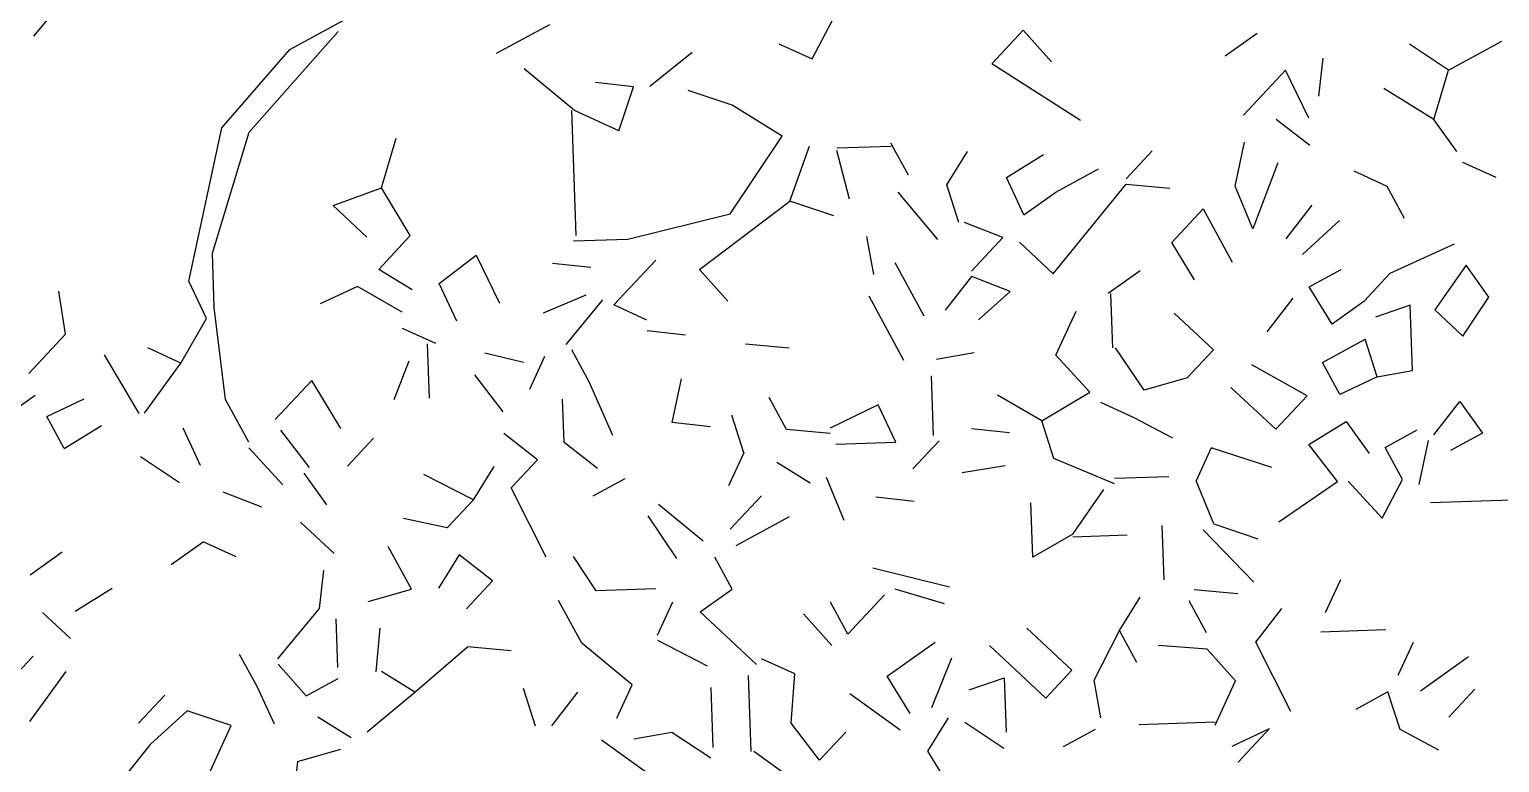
# Model space of a CAD drawing. Header units: metres. Extents: x 10 to 239, y 2 to 253.
# Drawn here: x 16.636 to 18.096, y 183.161 to 183.889 of the extents above; entities that cross this region are included whole.
import ezdxf

# ---------------------------------------------------------------- set-up
doc = ezdxf.new("R2010")
doc.units = ezdxf.units.M
doc.header["$MEASUREMENT"] = 0
doc.layers.add('bloques ARBOLES', color=7, linetype='Continuous', true_color=0xb8d897)

# ---------------------------------------------------------------- blocks, each defined once
blk = doc.blocks.new('arb-alz-77')
at = {"layer": 'bloques ARBOLES', "linetype": 'Continuous'}
for p, q in [((0.4627, 6.9903), (0.5584, 7.1056)), ((1.0492, 6.9602), (1.1715, 7.0266)), ((1.5228, 6.9513), (1.6451, 7.0177)), ((1.5228, 6.9513), (1.6451, 7.0177)), ((2.2456, 6.9383), (2.2924, 7.0272)), ((0.956, 6.7703), (1.1599, 7.0013)), ((0.956, 6.7703), (1.1599, 7.0013)), ((2.1698, 6.9732), (2.2456, 6.9383)), ((2.1698, 6.9732), (2.2456, 6.9383)), ((2.1698, 6.9732), (2.2456, 6.9383)), ((2.1698, 6.9732), (2.2456, 6.9383)), ((2.1698, 6.9732), (2.2456, 6.9383)), ((2.1698, 6.9732), (2.2456, 6.9383)), ((2.6571, 6.9273), (2.7292, 7.0045)), ((2.6571, 6.9273), (2.7292, 7.0045)), ((2.7292, 7.0045), (2.7939, 6.932)), ((2.7292, 7.0045), (2.7939, 6.932)), ((3.1921, 6.9455), (3.2651, 6.9977)), ((3.7039, 6.9129), (3.8261, 6.9793)), ((3.7039, 6.9129), (3.8261, 6.9793)), ((3.7039, 6.9129), (3.8261, 6.9793)), ((3.7039, 6.9129), (3.8261, 6.9793)), ((3.7039, 6.9129), (3.8261, 6.9793)), ((3.7039, 6.9129), (3.8261, 6.9793)), ((0.8933, 6.7805), (1.0492, 6.9602)), ((0.8933, 6.7805), (1.0492, 6.9602)), ((0.8933, 6.7805), (1.0492, 6.9602)), ((0.8933, 6.7805), (1.0492, 6.9602)), ((0.8933, 6.7805), (1.0492, 6.9602)), ((0.8933, 6.7805), (1.0492, 6.9602)), ((1.874, 6.8759), (1.971, 6.9539)), ((1.874, 6.8759), (1.971, 6.9539)), ((1.874, 6.8759), (1.971, 6.9539)), ((3.4068, 6.853), (3.4164, 6.9404)), ((3.4068, 6.853), (3.4164, 6.9404)), ((3.4068, 6.853), (3.4164, 6.9404)), ((3.4068, 6.853), (3.4164, 6.9404)), ((3.4068, 6.853), (3.4164, 6.9404)), ((3.7039, 6.9129), (3.6146, 6.9721)), ((3.7039, 6.9129), (3.6146, 6.9721)), ((1.7015, 6.8203), (1.5862, 6.9161)), ((2.8607, 6.7972), (2.6571, 6.9273)), ((2.8607, 6.7972), (2.6571, 6.9273)), ((2.8607, 6.7972), (2.6571, 6.9273)), ((2.8607, 6.7972), (2.6571, 6.9273)), ((2.8607, 6.7972), (2.6571, 6.9273)), ((2.8607, 6.7972), (2.6571, 6.9273)), ((3.2339, 6.8098), (3.3301, 6.9128)), ((3.2339, 6.8098), (3.3301, 6.9128)), ((3.3837, 6.8024), (3.3301, 6.9128)), ((3.3837, 6.8024), (3.3301, 6.9128)), ((3.3837, 6.8024), (3.3301, 6.9128)), ((3.6702, 6.7997), (3.7039, 6.9129)), ((3.6702, 6.7997), (3.7039, 6.9129)), ((3.6702, 6.7997), (3.7039, 6.9129)), ((1.8368, 6.8747), (1.7492, 6.8841)), ((1.8028, 6.7738), (1.8368, 6.8747)), ((1.8028, 6.7738), (1.8368, 6.8747)), ((1.8028, 6.7738), (1.8368, 6.8747)), ((1.8028, 6.7738), (1.8368, 6.8747)), ((2.0624, 6.8325), (1.9616, 6.8665)), ((2.0624, 6.8325), (1.9616, 6.8665)), ((2.0624, 6.8325), (1.9616, 6.8665)), ((2.0624, 6.8325), (1.9616, 6.8665)), ((2.0624, 6.8325), (1.9616, 6.8665)), ((3.6702, 6.7997), (3.5558, 6.8705)), ((3.6702, 6.7997), (3.5558, 6.8705)), ((3.6702, 6.7997), (3.5558, 6.8705)), ((3.6702, 6.7997), (3.5558, 6.8705)), ((3.6702, 6.7997), (3.5558, 6.8705)), ((3.6702, 6.7997), (3.5558, 6.8705)), ((3.6702, 6.7997), (3.5558, 6.8705)), ((1.705, 6.5339), (1.6953, 6.8201)), ((1.705, 6.5339), (1.6953, 6.8201)), ((1.705, 6.5339), (1.6953, 6.8201)), ((1.705, 6.5339), (1.6953, 6.8201)), ((1.8028, 6.7738), (1.7015, 6.8203)), ((1.8028, 6.7738), (1.7015, 6.8203)), ((1.8028, 6.7738), (1.7015, 6.8203)), ((1.8028, 6.7738), (1.7015, 6.8203)), ((2.1768, 6.7616), (2.0624, 6.8325)), ((2.1768, 6.7616), (2.0624, 6.8325)), ((2.1768, 6.7616), (2.0624, 6.8325)), ((2.1768, 6.7616), (2.0624, 6.8325)), ((2.1768, 6.7616), (2.0624, 6.8325)), ((2.1768, 6.7616), (2.0624, 6.8325)), ((0.818, 6.4293), (0.8933, 6.7805)), ((3.3859, 6.7402), (3.3092, 6.7999)), ((3.3859, 6.7402), (3.3092, 6.7999)), ((3.7225, 6.7266), (3.6702, 6.7997)), ((3.7225, 6.7266), (3.6702, 6.7997)), ((0.8719, 6.4933), (0.956, 6.7703)), ((0.8719, 6.4933), (0.956, 6.7703)), ((0.8719, 6.4933), (0.956, 6.7703)), ((0.8719, 6.4933), (0.956, 6.7703)), ((1.2591, 6.6434), (1.2926, 6.7566)), ((2.0583, 6.5833), (2.1768, 6.7616)), ((2.1943, 6.6128), (2.2399, 6.7388)), ((2.1943, 6.6128), (2.2399, 6.7388)), ((2.1943, 6.6128), (2.2399, 6.7388)), ((2.1943, 6.6128), (2.2399, 6.7388)), ((2.1943, 6.6128), (2.2399, 6.7388)), ((2.3023, 6.7347), (2.4267, 6.7389)), ((2.3023, 6.7347), (2.4267, 6.7389)), ((2.3023, 6.7347), (2.4267, 6.7389)), ((2.4663, 6.6718), (2.4264, 6.7451)), ((2.4663, 6.6718), (2.4264, 6.7451)), ((2.4663, 6.6718), (2.4264, 6.7451)), ((3.2146, 6.6472), (3.2361, 6.7476)), ((2.3313, 6.6173), (2.3026, 6.7285)), ((2.5543, 6.6498), (2.6016, 6.7262)), ((2.5543, 6.6498), (2.6016, 6.7262)), ((2.5543, 6.6498), (2.6016, 6.7262)), ((2.6907, 6.6669), (2.7762, 6.7197)), ((2.9649, 6.6637), (3.0249, 6.728)), ((2.8039, 6.6333), (2.9018, 6.6865)), ((2.8039, 6.6333), (2.9018, 6.6865)), ((2.8039, 6.6333), (2.9018, 6.6865)), ((3.3125, 6.7003), (3.2553, 6.549)), ((3.5633, 6.6465), (3.4875, 6.6814)), ((3.7359, 6.7022), (3.8118, 6.6674)), ((1.1484, 6.6024), (1.2591, 6.6434)), ((1.1484, 6.6024), (1.2591, 6.6434)), ((1.1484, 6.6024), (1.2591, 6.6434)), ((1.1484, 6.6024), (1.2591, 6.6434)), ((1.325, 6.5336), (1.2591, 6.6434)), ((2.5821, 6.5635), (2.5543, 6.6498)), ((2.5821, 6.5635), (2.5543, 6.6498)), ((2.731, 6.581), (2.6907, 6.6669)), ((2.731, 6.581), (2.6907, 6.6669)), ((2.731, 6.581), (2.6907, 6.6669)), ((2.731, 6.581), (2.6907, 6.6669)), ((2.7979, 6.4464), (2.9653, 6.6512)), ((2.7979, 6.4464), (2.9653, 6.6512)), ((2.7979, 6.4464), (2.9653, 6.6512)), ((2.7979, 6.4464), (2.9653, 6.6512)), ((2.9653, 6.6512), (3.0653, 6.6422)), ((3.2553, 6.549), (3.2146, 6.6472)), ((3.2553, 6.549), (3.2146, 6.6472)), ((3.6032, 6.5732), (3.5633, 6.6465)), ((3.6032, 6.5732), (3.5633, 6.6465)), ((3.6032, 6.5732), (3.5633, 6.6465)), ((3.6032, 6.5732), (3.5633, 6.6465)), ((3.6032, 6.5732), (3.5633, 6.6465)), ((3.6032, 6.5732), (3.5633, 6.6465)), ((3.6032, 6.5732), (3.5633, 6.6465)), ((3.6032, 6.5732), (3.5633, 6.6465)), ((3.6032, 6.5732), (3.5633, 6.6465)), ((1.2255, 6.5301), (1.1484, 6.6024)), ((1.2255, 6.5301), (1.1484, 6.6024)), ((1.9879, 6.4563), (2.1943, 6.6128)), ((1.9879, 6.4563), (2.1943, 6.6128)), ((1.9879, 6.4563), (2.1943, 6.6128)), ((1.9879, 6.4563), (2.1943, 6.6128)), ((2.2952, 6.5787), (2.1943, 6.6128)), ((2.2952, 6.5787), (2.1943, 6.6128)), ((2.2952, 6.5787), (2.1943, 6.6128)), ((2.2952, 6.5787), (2.1943, 6.6128)), ((2.5336, 6.5246), (2.4427, 6.6335)), ((2.5336, 6.5246), (2.4427, 6.6335)), ((2.5336, 6.5246), (2.4427, 6.6335)), ((2.731, 6.581), (2.8039, 6.6333)), ((2.731, 6.581), (2.8039, 6.6333)), ((2.731, 6.581), (2.8039, 6.6333)), ((3.3904, 6.6033), (3.3308, 6.5266)), ((3.3904, 6.6033), (3.3308, 6.5266)), ((3.3904, 6.6033), (3.3308, 6.5266)), ((3.3904, 6.6033), (3.3308, 6.5266)), ((1.8235, 6.5255), (2.0583, 6.5833)), ((3.0695, 6.5177), (3.1415, 6.5949)), ((3.1415, 6.5949), (3.2081, 6.4726)), ((3.1415, 6.5949), (3.2081, 6.4726)), ((3.1415, 6.5949), (3.2081, 6.4726)), ((2.6829, 6.5296), (2.5946, 6.564)), ((2.6829, 6.5296), (2.5946, 6.564)), ((2.6829, 6.5296), (2.5946, 6.564)), ((3.3692, 6.4905), (3.4539, 6.5681)), ((1.253, 6.4564), (1.325, 6.5336)), ((1.253, 6.4564), (1.325, 6.5336)), ((1.6992, 6.5214), (1.8235, 6.5255)), ((1.6992, 6.5214), (1.8235, 6.5255)), ((2.3869, 6.4449), (2.3714, 6.5316)), ((2.3869, 6.4449), (2.3714, 6.5316)), ((2.3869, 6.4449), (2.3714, 6.5316)), ((2.6109, 6.4524), (2.6829, 6.5296)), ((2.7207, 6.5184), (2.7979, 6.4464)), ((2.7207, 6.5184), (2.7979, 6.4464)), ((3.1221, 6.4324), (3.0695, 6.5177)), ((3.1221, 6.4324), (3.0695, 6.5177)), ((3.1221, 6.4324), (3.0695, 6.5177)), ((3.57, 6.4474), (3.7173, 6.5146)), ((3.57, 6.4474), (3.7173, 6.5146)), ((0.8761, 6.369), (0.8719, 6.4933)), ((0.8761, 6.369), (0.8719, 6.4933)), ((0.8761, 6.369), (0.8719, 6.4933)), ((1.391, 6.4237), (1.4761, 6.4888)), ((1.391, 6.4237), (1.4761, 6.4888)), ((1.4761, 6.4888), (1.5296, 6.3786)), ((1.7386, 6.4604), (1.6511, 6.4699)), ((1.7914, 6.3749), (1.8875, 6.4778)), ((1.7914, 6.3749), (1.8875, 6.4778)), ((1.7914, 6.3749), (1.8875, 6.4778)), ((1.7914, 6.3749), (1.8875, 6.4778)), ((2.5022, 6.3492), (2.4357, 6.4713)), ((2.5022, 6.3492), (2.4357, 6.4713)), ((2.5022, 6.3492), (2.4357, 6.4713)), ((2.5022, 6.3492), (2.4357, 6.4713)), ((1.3292, 6.4091), (1.253, 6.4564)), ((2.0525, 6.3838), (1.9879, 6.4563)), ((2.0525, 6.3838), (1.9879, 6.4563)), ((2.0525, 6.3838), (1.9879, 6.4563)), ((2.0525, 6.3838), (1.9879, 6.4563)), ((2.5515, 6.3632), (2.6113, 6.44)), ((2.5515, 6.3632), (2.6113, 6.44)), ((2.6995, 6.4056), (2.6113, 6.44)), ((2.6995, 6.4056), (2.6113, 6.44)), ((2.6995, 6.4056), (2.6113, 6.44)), ((2.6995, 6.4056), (2.6113, 6.44)), ((2.997, 6.4531), (2.9239, 6.4008)), ((2.997, 6.4531), (2.9239, 6.4008)), ((2.997, 6.4531), (2.9239, 6.4008)), ((2.997, 6.4531), (2.9239, 6.4008)), ((3.3844, 6.4163), (3.4577, 6.4562)), ((3.3844, 6.4163), (3.4577, 6.4562)), ((3.51, 6.3831), (3.57, 6.4474)), ((3.7439, 6.4659), (3.6726, 6.3637)), ((3.7439, 6.4659), (3.6726, 6.3637)), ((3.7962, 6.3928), (3.7439, 6.4659)), ((0.5355, 6.3077), (0.5198, 6.4067)), ((0.5355, 6.3077), (0.5198, 6.4067)), ((0.5355, 6.3077), (0.5198, 6.4067)), ((0.5355, 6.3077), (0.5198, 6.4067)), ((0.8582, 6.3435), (0.818, 6.4293)), ((0.8582, 6.3435), (0.818, 6.4293)), ((0.8582, 6.3435), (0.818, 6.4293)), ((1.2044, 6.4174), (1.1186, 6.3772)), ((1.2044, 6.4174), (1.1186, 6.3772)), ((1.2044, 6.4174), (1.1186, 6.3772)), ((1.2044, 6.4174), (1.1186, 6.3772)), ((1.2044, 6.4174), (1.1186, 6.3772)), ((1.2044, 6.4174), (1.1186, 6.3772)), ((1.2044, 6.4174), (1.1186, 6.3772)), ((1.3061, 6.3585), (1.2044, 6.4174)), ((1.3061, 6.3585), (1.2044, 6.4174)), ((1.3061, 6.3585), (1.2044, 6.4174)), ((1.3061, 6.3585), (1.2044, 6.4174)), ((1.3061, 6.3585), (1.2044, 6.4174)), ((1.3061, 6.3585), (1.2044, 6.4174)), ((1.3061, 6.3585), (1.2044, 6.4174)), ((1.3061, 6.3585), (1.2044, 6.4174)), ((1.3061, 6.3585), (1.2044, 6.4174)), ((1.3061, 6.3585), (1.2044, 6.4174)), ((1.4314, 6.3379), (1.391, 6.4237)), ((1.4314, 6.3379), (1.391, 6.4237)), ((2.627, 6.3408), (2.6995, 6.4056)), ((2.627, 6.3408), (2.6995, 6.4056)), ((2.9344, 6.2766), (2.9302, 6.401)), ((2.9344, 6.2766), (2.9302, 6.401)), ((3.437, 6.3308), (3.3844, 6.4163)), ((0.9018, 6.1581), (0.8761, 6.369)), ((1.63, 6.357), (1.7284, 6.3978)), ((1.6823, 6.2841), (1.766, 6.3865)), ((1.6823, 6.2841), (1.766, 6.3865)), ((1.8673, 6.34), (1.7914, 6.3749)), ((1.8673, 6.34), (1.7914, 6.3749)), ((1.8673, 6.34), (1.7914, 6.3749)), ((2.4559, 6.2478), (2.3761, 6.3946)), ((2.4559, 6.2478), (2.3761, 6.3946)), ((3.2882, 6.3134), (3.3478, 6.3901)), ((3.2882, 6.3134), (3.3478, 6.3901)), ((3.51, 6.3831), (3.437, 6.3308)), ((3.51, 6.3831), (3.437, 6.3308)), ((3.51, 6.3831), (3.437, 6.3308)), ((3.6161, 6.3743), (3.5361, 6.3468)), ((3.6161, 6.3743), (3.5361, 6.3468)), ((3.6211, 6.2249), (3.6161, 6.3743)), ((3.6211, 6.2249), (3.6161, 6.3743)), ((3.6211, 6.2249), (3.6161, 6.3743)), ((3.6211, 6.2249), (3.6161, 6.3743)), ((3.6211, 6.2249), (3.6161, 6.3743)), ((3.7369, 6.3037), (3.7962, 6.3928)), ((0.7994, 6.2418), (0.8582, 6.3435)), ((0.7994, 6.2418), (0.8582, 6.3435)), ((0.7994, 6.2418), (0.8582, 6.3435)), ((2.8042, 6.2596), (2.8505, 6.3609)), ((3.165, 6.2718), (3.075, 6.356)), ((3.165, 6.2718), (3.075, 6.356)), ((3.165, 6.2718), (3.075, 6.356)), ((3.6726, 6.3637), (3.7369, 6.3037)), ((3.6726, 6.3637), (3.7369, 6.3037)), ((3.6726, 6.3637), (3.7369, 6.3037)), ((0.4514, 6.2176), (0.5355, 6.3077)), ((1.3833, 6.2865), (1.3074, 6.3212)), ((1.3833, 6.2865), (1.3074, 6.3212)), ((1.9556, 6.3057), (1.8681, 6.3153)), ((1.9556, 6.3057), (1.8681, 6.3153)), ((1.9556, 6.3057), (1.8681, 6.3153)), ((1.9556, 6.3057), (1.8681, 6.3153)), ((1.9556, 6.3057), (1.8681, 6.3153)), ((1.9556, 6.3057), (1.8681, 6.3153)), ((0.7994, 6.2418), (0.7235, 6.2766)), ((0.7994, 6.2418), (0.7235, 6.2766)), ((0.7994, 6.2418), (0.7235, 6.2766)), ((0.7994, 6.2418), (0.7235, 6.2766)), ((0.7994, 6.2418), (0.7235, 6.2766)), ((0.7994, 6.2418), (0.7235, 6.2766)), ((0.7994, 6.2418), (0.7235, 6.2766)), ((0.7994, 6.2418), (0.7235, 6.2766)), ((1.3688, 6.1613), (1.3646, 6.2858)), ((1.3688, 6.1613), (1.3646, 6.2858)), ((1.4961, 6.2653), (1.5841, 6.2434)), ((1.7351, 6.1987), (1.6952, 6.272)), ((1.7351, 6.1987), (1.6952, 6.272)), ((1.7351, 6.1987), (1.6952, 6.272)), ((1.7351, 6.1987), (1.6952, 6.272)), ((2.0933, 6.2854), (2.1933, 6.2764)), ((2.5304, 6.2503), (2.6171, 6.2658)), ((2.5304, 6.2503), (2.6171, 6.2658)), ((3.0062, 6.1793), (2.9407, 6.2768)), ((3.1048, 6.2075), (3.165, 6.2718)), ((3.1048, 6.2075), (3.165, 6.2718)), ((3.1048, 6.2075), (3.165, 6.2718)), ((3.1048, 6.2075), (3.165, 6.2718)), ((3.415, 6.2429), (3.5129, 6.2962)), ((3.5406, 6.2098), (3.5129, 6.2962)), ((0.7036, 6.1265), (0.6243, 6.2608)), ((0.7036, 6.1265), (0.6243, 6.2608)), ((0.7036, 6.1265), (0.6243, 6.2608)), ((0.7161, 6.1268), (0.7994, 6.2418)), ((0.7161, 6.1268), (0.7994, 6.2418)), ((0.7161, 6.1268), (0.7994, 6.2418)), ((1.2879, 6.1586), (1.3223, 6.247)), ((1.2879, 6.1586), (1.3223, 6.247)), ((1.2879, 6.1586), (1.3223, 6.247)), ((1.2879, 6.1586), (1.3223, 6.247)), ((1.2879, 6.1586), (1.3223, 6.247)), ((1.5986, 6.1816), (1.6334, 6.2575)), ((2.8817, 6.1751), (2.8042, 6.2596)), ((2.8817, 6.1751), (2.8042, 6.2596)), ((3.3802, 6.167), (3.2533, 6.2375)), ((3.3802, 6.167), (3.2533, 6.2375)), ((3.4549, 6.1695), (3.415, 6.2429)), ((3.4549, 6.1695), (3.415, 6.2429)), ((3.4549, 6.1695), (3.415, 6.2429)), ((3.4549, 6.1695), (3.415, 6.2429)), ((1.0155, 6.1121), (1.0997, 6.202)), ((1.0155, 6.1121), (1.0997, 6.202)), ((1.1656, 6.0921), (1.0997, 6.202)), ((1.1656, 6.0921), (1.0997, 6.202)), ((1.1656, 6.0921), (1.0997, 6.202)), ((1.1656, 6.0921), (1.0997, 6.202)), ((1.538, 6.1298), (1.473, 6.2147)), ((1.538, 6.1298), (1.473, 6.2147)), ((1.7889, 6.076), (1.7351, 6.1987)), ((1.7889, 6.076), (1.7351, 6.1987)), ((1.7889, 6.076), (1.7351, 6.1987)), ((1.7889, 6.076), (1.7351, 6.1987)), ((1.7889, 6.076), (1.7351, 6.1987)), ((1.7889, 6.076), (1.7351, 6.1987)), ((1.7889, 6.076), (1.7351, 6.1987)), ((1.925, 6.1054), (1.9465, 6.2058)), ((1.925, 6.1054), (1.9465, 6.2058)), ((1.925, 6.1054), (1.9465, 6.2058)), ((1.925, 6.1054), (1.9465, 6.2058)), ((2.5239, 6.0759), (2.5192, 6.2127)), ((3.1048, 6.2075), (3.0062, 6.1793)), ((3.1048, 6.2075), (3.0062, 6.1793)), ((3.1048, 6.2075), (3.0062, 6.1793)), ((3.5406, 6.2098), (3.4549, 6.1695)), ((3.5406, 6.2098), (3.4549, 6.1695)), ((3.5406, 6.2098), (3.6211, 6.2249)), ((0.3926, 6.116), (0.4654, 6.1682)), ((2.7718, 6.1091), (2.6702, 6.1679)), ((2.7718, 6.1091), (2.8817, 6.1751)), ((2.7718, 6.1091), (2.8817, 6.1751)), ((3.2052, 6.1861), (3.3081, 6.0899)), ((3.3081, 6.0899), (3.3802, 6.167)), ((0.4921, 6.1193), (0.5779, 6.1596)), ((0.9549, 6.0602), (0.9018, 6.1581)), ((1.6774, 6.0597), (1.674, 6.1592)), ((1.6774, 6.0597), (1.674, 6.1592)), ((2.1871, 6.0894), (2.1472, 6.1627)), ((2.1871, 6.0894), (2.1472, 6.1627)), ((2.397, 6.1463), (2.2867, 6.0927)), ((2.397, 6.1463), (2.2867, 6.0927)), ((2.397, 6.1463), (2.2867, 6.0927)), ((2.397, 6.1463), (2.2867, 6.0927)), ((2.397, 6.1463), (2.2867, 6.0927)), ((2.4372, 6.0605), (2.397, 6.1463)), ((2.4372, 6.0605), (2.397, 6.1463)), ((2.4372, 6.0605), (2.397, 6.1463)), ((2.9833, 6.1163), (2.9075, 6.1511)), ((3.6698, 6.0772), (3.7295, 6.1539)), ((3.6698, 6.0772), (3.7295, 6.1539)), ((3.6698, 6.0772), (3.7295, 6.1539)), ((3.7295, 6.1539), (3.7818, 6.081)), ((3.7295, 6.1539), (3.7818, 6.081)), ((3.7295, 6.1539), (3.7818, 6.081)), ((0.532, 6.046), (0.4921, 6.1193)), ((0.532, 6.046), (0.4921, 6.1193)), ((0.532, 6.046), (0.6174, 6.0986)), ((2.0126, 6.0959), (1.925, 6.1054)), ((2.0893, 6.0363), (2.0614, 6.1225)), ((2.0893, 6.0363), (2.0614, 6.1225)), ((2.0893, 6.0363), (2.0614, 6.1225)), ((2.7997, 6.0229), (2.7718, 6.1091)), ((2.7997, 6.0229), (2.7718, 6.1091)), ((2.7997, 6.0229), (2.7718, 6.1091)), ((2.7997, 6.0229), (2.7718, 6.1091)), ((2.7997, 6.0229), (2.7718, 6.1091)), ((2.7997, 6.0229), (2.7718, 6.1091)), ((3.0722, 6.0695), (2.9833, 6.1163)), ((3.0722, 6.0695), (2.9833, 6.1163)), ((3.0722, 6.0695), (2.9833, 6.1163)), ((3.0722, 6.0695), (2.9833, 6.1163)), ((3.0722, 6.0695), (2.9833, 6.1163)), ((3.0722, 6.0695), (2.9833, 6.1163)), ((3.0722, 6.0695), (2.9833, 6.1163)), ((3.0722, 6.0695), (2.9833, 6.1163)), ((3.0722, 6.0695), (2.9833, 6.1163)), ((3.384, 6.055), (3.4694, 6.1078)), ((3.384, 6.055), (3.4694, 6.1078)), ((3.4694, 6.1078), (3.5217, 6.0348)), ((3.4694, 6.1078), (3.5217, 6.0348)), ((3.4694, 6.1078), (3.5217, 6.0348)), ((3.4694, 6.1078), (3.5217, 6.0348)), ((3.4694, 6.1078), (3.5217, 6.0348)), ((3.4694, 6.1078), (3.5217, 6.0348)), ((0.8446, 6.0067), (0.8045, 6.0925)), ((0.8446, 6.0067), (0.8045, 6.0925)), ((0.8446, 6.0067), (0.8045, 6.0925)), ((1.094, 6.0027), (1.0288, 6.0876)), ((1.181, 6.0056), (1.241, 6.0699)), ((1.181, 6.0056), (1.241, 6.0699)), ((1.181, 6.0056), (1.241, 6.0699)), ((1.6164, 6.0203), (1.5397, 6.08)), ((1.6164, 6.0203), (1.5397, 6.08)), ((1.6164, 6.0203), (1.5397, 6.08)), ((1.6164, 6.0203), (1.5397, 6.08)), ((2.2872, 6.0802), (2.1871, 6.0894)), ((2.4766, 5.9995), (2.5368, 6.0638)), ((2.698, 6.0817), (2.6105, 6.0911)), ((2.698, 6.0817), (2.6105, 6.0911)), ((3.5587, 6.0485), (3.632, 6.0884)), ((3.5587, 6.0485), (3.632, 6.0884)), ((3.5587, 6.0485), (3.632, 6.0884)), ((3.5587, 6.0485), (3.632, 6.0884)), ((3.5587, 6.0485), (3.632, 6.0884)), ((3.5587, 6.0485), (3.632, 6.0884)), ((3.6363, 5.9638), (3.6577, 6.0642)), ((3.6363, 5.9638), (3.6577, 6.0642)), ((3.7818, 6.081), (3.7083, 6.0411)), ((3.7818, 6.081), (3.7083, 6.0411)), ((3.7818, 6.081), (3.7083, 6.0411)), ((1.033, 5.9631), (0.9554, 6.0478)), ((1.7542, 5.9999), (1.6774, 6.0597)), ((1.7542, 5.9999), (1.6774, 6.0597)), ((2.0893, 6.0363), (2.0544, 5.9603)), ((2.0893, 6.0363), (2.0544, 5.9603)), ((2.3004, 6.0558), (2.4372, 6.0605)), ((2.3004, 6.0558), (2.4372, 6.0605)), ((2.3004, 6.0558), (2.4372, 6.0605)), ((3.1601, 6.0475), (3.1253, 5.9716)), ((3.1601, 6.0475), (3.1253, 5.9716)), ((3.1601, 6.0475), (3.1253, 5.9716)), ((3.2987, 6.0023), (3.1601, 6.0475)), ((3.4492, 5.9701), (3.384, 6.055)), ((3.5984, 5.9751), (3.5587, 6.0485)), ((0.7961, 5.9676), (0.7069, 6.0268)), ((0.7961, 5.9676), (0.7069, 6.0268)), ((0.7961, 5.9676), (0.7069, 6.0268)), ((0.7961, 5.9676), (0.7069, 6.0268)), ((1.4702, 5.9281), (1.5173, 6.0044)), ((1.5564, 5.956), (1.6164, 6.0203)), ((1.5564, 5.956), (1.6164, 6.0203)), ((2.2411, 5.9666), (2.1648, 6.0139)), ((2.2411, 5.9666), (2.1648, 6.0139)), ((2.5891, 5.9908), (2.6881, 6.0067)), ((2.5891, 5.9908), (2.6881, 6.0067)), ((2.5891, 5.9908), (2.6881, 6.0067)), ((2.5891, 5.9908), (2.6881, 6.0067)), ((2.5891, 5.9908), (2.6881, 6.0067)), ((2.5891, 5.9908), (2.6881, 6.0067)), ((2.9386, 5.9653), (2.7997, 6.0229)), ((2.9386, 5.9653), (2.7997, 6.0229)), ((2.9386, 5.9653), (2.7997, 6.0229)), ((1.1341, 5.9167), (1.0819, 5.9897)), ((1.1341, 5.9167), (1.0819, 5.9897)), ((1.1341, 5.9167), (1.0819, 5.9897)), ((1.1341, 5.9167), (1.0819, 5.9897)), ((1.1341, 5.9167), (1.0819, 5.9897)), ((1.4702, 5.9281), (1.3561, 5.9865)), ((1.4702, 5.9281), (1.3561, 5.9865)), ((1.7439, 5.9374), (1.8173, 5.9773)), ((1.7439, 5.9374), (1.8173, 5.9773)), ((2.2779, 5.9803), (2.3186, 5.8821)), ((2.2779, 5.9803), (2.3186, 5.8821)), ((2.2779, 5.9803), (2.3186, 5.8821)), ((2.2779, 5.9803), (2.3186, 5.8821)), ((2.9382, 5.9777), (3.0628, 5.9819)), ((2.9382, 5.9777), (3.0628, 5.9819)), ((2.9382, 5.9777), (3.0628, 5.9819)), ((3.1659, 5.8733), (3.1253, 5.9716)), ((3.1659, 5.8733), (3.1253, 5.9716)), ((3.3152, 5.8783), (3.4492, 5.9701)), ((3.3152, 5.8783), (3.4492, 5.9701)), ((3.3152, 5.8783), (3.4492, 5.9701)), ((3.3152, 5.8783), (3.4492, 5.9701)), ((3.4741, 5.9709), (3.5516, 5.8863)), ((3.5516, 5.8863), (3.5984, 5.9751)), ((3.5516, 5.8863), (3.5984, 5.9751)), ((3.5516, 5.8863), (3.5984, 5.9751)), ((0.9849, 5.9117), (0.8965, 5.9462)), ((1.6364, 5.7967), (1.5564, 5.956)), ((1.6364, 5.7967), (1.5564, 5.956)), ((2.0577, 5.8608), (2.13, 5.9379)), ((2.4792, 5.9248), (2.3916, 5.9344)), ((2.4792, 5.9248), (2.3916, 5.9344)), ((2.8429, 5.85), (2.9142, 5.9521)), ((2.8429, 5.85), (2.9142, 5.9521)), ((2.8429, 5.85), (2.9142, 5.9521)), ((2.8429, 5.85), (2.9142, 5.9521)), ((2.8429, 5.85), (2.9142, 5.9521)), ((3.899, 5.9292), (3.6626, 5.9212)), ((3.899, 5.9292), (3.6626, 5.9212)), ((1.4702, 5.9281), (1.4099, 5.8639)), ((1.4702, 5.9281), (1.4099, 5.8639)), ((1.4702, 5.9281), (1.4099, 5.8639)), ((1.9964, 5.8338), (1.894, 5.9175)), ((2.7513, 5.7971), (2.7471, 5.9214)), ((2.7513, 5.7971), (2.7471, 5.9214)), ((2.7513, 5.7971), (2.7471, 5.9214)), ((2.7513, 5.7971), (2.7471, 5.9214)), ((1.1504, 5.8052), (1.0733, 5.8773)), ((1.1504, 5.8052), (1.0733, 5.8773)), ((1.4099, 5.8639), (1.3096, 5.8853)), ((1.4099, 5.8639), (1.3096, 5.8853)), ((1.4099, 5.8639), (1.3096, 5.8853)), ((1.4099, 5.8639), (1.3096, 5.8853)), ((1.4099, 5.8639), (1.3096, 5.8853)), ((1.9355, 5.7943), (1.8699, 5.8918)), ((1.9355, 5.7943), (1.8699, 5.8918)), ((1.9355, 5.7943), (1.8699, 5.8918)), ((1.9355, 5.7943), (1.8699, 5.8918)), ((2.0714, 5.8239), (2.1938, 5.8903)), ((3.052, 5.7449), (3.0478, 5.8693)), ((3.052, 5.7449), (3.0478, 5.8693)), ((3.052, 5.7449), (3.0478, 5.8693)), ((3.052, 5.7449), (3.0478, 5.8693)), ((3.052, 5.7449), (3.0478, 5.8693)), ((3.052, 5.7449), (3.0478, 5.8693)), ((3.052, 5.7449), (3.0478, 5.8693)), ((3.052, 5.7449), (3.0478, 5.8693)), ((3.052, 5.7449), (3.0478, 5.8693)), ((3.052, 5.7449), (3.0478, 5.8693)), ((3.1659, 5.8733), (3.2668, 5.8392)), ((3.1659, 5.8733), (3.2668, 5.8392)), ((3.1659, 5.8733), (3.2668, 5.8392)), ((3.1659, 5.8733), (3.2668, 5.8392)), ((3.1659, 5.8733), (3.2668, 5.8392)), ((0.7776, 5.7802), (0.8505, 5.8325)), ((0.7776, 5.7802), (0.8505, 5.8325)), ((0.9265, 5.7976), (0.8505, 5.8325)), ((0.9265, 5.7976), (0.8505, 5.8325)), ((2.8429, 5.85), (2.7513, 5.7971)), ((2.8429, 5.85), (2.7513, 5.7971)), ((2.843, 5.8437), (2.9676, 5.8479)), ((3.2576, 5.7394), (3.1415, 5.86)), ((3.2576, 5.7394), (3.1415, 5.86)), ((3.2576, 5.7394), (3.1415, 5.86)), ((3.2576, 5.7394), (3.1415, 5.86)), ((0.4545, 5.7568), (0.5274, 5.8092)), ((0.4545, 5.7568), (0.5274, 5.8092)), ((0.4545, 5.7568), (0.5274, 5.8092)), ((0.4545, 5.7568), (0.5274, 5.8092)), ((0.4545, 5.7568), (0.5274, 5.8092)), ((0.4545, 5.7568), (0.5274, 5.8092)), ((0.4545, 5.7568), (0.5274, 5.8092)), ((0.4545, 5.7568), (0.5274, 5.8092)), ((0.4545, 5.7568), (0.5274, 5.8092)), ((0.4545, 5.7568), (0.5274, 5.8092)), ((0.4545, 5.7568), (0.5274, 5.8092)), ((1.3275, 5.7241), (1.2744, 5.8218)), ((1.4371, 5.8024), (1.3898, 5.7262)), ((1.4371, 5.8024), (1.3898, 5.7262)), ((1.4371, 5.8024), (1.3898, 5.7262)), ((1.4371, 5.8024), (1.3898, 5.7262)), ((1.5138, 5.7428), (1.4371, 5.8024)), ((1.5138, 5.7428), (1.4371, 5.8024)), ((1.7513, 5.7197), (1.6987, 5.7989)), ((1.7513, 5.7197), (1.6987, 5.7989)), ((1.7513, 5.7197), (1.6987, 5.7989)), ((2.0624, 5.7239), (2.0226, 5.7973)), ((1.1172, 5.6796), (1.1268, 5.767)), ((2.5605, 5.7283), (2.3846, 5.7722)), ((2.5605, 5.7283), (2.3846, 5.7722)), ((1.4536, 5.6785), (1.5138, 5.7428)), ((1.4536, 5.6785), (1.5138, 5.7428)), ((3.422, 5.6702), (3.4568, 5.7461)), ((0.557, 5.6731), (0.6423, 5.7258)), ((1.2288, 5.6958), (1.3275, 5.7241)), ((1.2288, 5.6958), (1.3275, 5.7241)), ((1.2288, 5.6958), (1.3275, 5.7241)), ((1.2288, 5.6958), (1.3275, 5.7241)), ((1.2288, 5.6958), (1.3275, 5.7241)), ((1.2288, 5.6958), (1.3275, 5.7241)), ((1.7179, 5.6001), (1.6648, 5.698)), ((1.888, 5.7244), (1.7513, 5.7197)), ((1.888, 5.7244), (1.7513, 5.7197)), ((1.888, 5.7244), (1.7513, 5.7197)), ((1.888, 5.7244), (1.7513, 5.7197)), ((1.8916, 5.6185), (1.9264, 5.6945)), ((1.9895, 5.6716), (2.0624, 5.7239)), ((1.9895, 5.6716), (2.0624, 5.7239)), ((2.3275, 5.6208), (2.2876, 5.6942)), ((2.3275, 5.6208), (2.4117, 5.7109)), ((2.3275, 5.6208), (2.4117, 5.7109)), ((2.3275, 5.6208), (2.4117, 5.7109)), ((2.3275, 5.6208), (2.4117, 5.7109)), ((2.3275, 5.6208), (2.4117, 5.7109)), ((2.5493, 5.6905), (2.4361, 5.7241)), ((2.9499, 5.6294), (2.9972, 5.7057)), ((2.9499, 5.6294), (2.9972, 5.7057)), ((2.9499, 5.6294), (2.9972, 5.7057)), ((3.1495, 5.6237), (3.1096, 5.697)), ((3.2212, 5.7132), (3.1212, 5.7223)), ((3.2212, 5.7132), (3.1212, 5.7223)), ((3.2212, 5.7132), (3.1212, 5.7223)), ((3.2212, 5.7132), (3.1212, 5.7223)), ((0.5467, 5.6105), (0.4823, 5.6706)), ((0.5467, 5.6105), (0.4823, 5.6706)), ((0.5467, 5.6105), (0.4823, 5.6706)), ((1.0215, 5.5642), (1.1172, 5.6796)), ((1.0215, 5.5642), (1.1172, 5.6796)), ((1.0215, 5.5642), (1.1172, 5.6796)), ((1.0215, 5.5642), (1.1172, 5.6796)), ((2.118, 5.5515), (1.9895, 5.6716)), ((2.118, 5.5515), (1.9895, 5.6716)), ((2.118, 5.5515), (1.9895, 5.6716)), ((2.118, 5.5515), (1.9895, 5.6716)), ((2.2909, 5.5947), (2.2263, 5.6671)), ((2.2909, 5.5947), (2.2263, 5.6671)), ((3.2623, 5.6025), (3.3219, 5.6792)), ((3.2623, 5.6025), (3.3219, 5.6792)), ((1.1593, 5.5439), (1.1555, 5.6559)), ((1.1593, 5.5439), (1.1555, 5.6559)), ((1.2467, 5.5345), (1.2557, 5.6344)), ((1.2467, 5.5345), (1.2557, 5.6344)), ((1.2467, 5.5345), (1.2557, 5.6344)), ((1.2467, 5.5345), (1.2557, 5.6344)), ((1.2467, 5.5345), (1.2557, 5.6344)), ((1.2467, 5.5345), (1.2557, 5.6344)), ((2.841, 5.5385), (2.738, 5.6347)), ((2.841, 5.5385), (2.738, 5.6347)), ((2.8916, 5.5153), (2.9499, 5.6294)), ((2.8916, 5.5153), (2.9499, 5.6294)), ((2.9898, 5.5559), (2.9499, 5.6294)), ((3.4111, 5.6262), (3.5602, 5.6312)), ((3.4111, 5.6262), (3.5602, 5.6312)), ((3.4111, 5.6262), (3.5602, 5.6312)), ((3.4111, 5.6262), (3.5602, 5.6312)), ((1.8332, 5.5044), (1.7179, 5.6001)), ((1.8332, 5.5044), (1.7179, 5.6001)), ((2.0061, 5.5477), (1.892, 5.6061)), ((2.0061, 5.5477), (1.892, 5.6061)), ((2.0061, 5.5477), (1.892, 5.6061)), ((2.0061, 5.5477), (1.892, 5.6061)), ((2.418, 5.5241), (2.5274, 5.6026)), ((2.418, 5.5241), (2.5274, 5.6026)), ((2.7809, 5.4742), (2.6522, 5.5943)), ((3.1507, 5.5863), (3.0384, 5.595)), ((3.1507, 5.5863), (3.0384, 5.595)), ((3.1507, 5.5863), (3.0384, 5.595)), ((3.1507, 5.5863), (3.0384, 5.595)), ((3.1507, 5.5863), (3.0384, 5.595)), ((3.3423, 5.4433), (3.2623, 5.6025)), ((3.3423, 5.4433), (3.2623, 5.6025)), ((3.5887, 5.5264), (3.6236, 5.6023)), ((3.5887, 5.5264), (3.6236, 5.6023)), ((3.5887, 5.5264), (3.6236, 5.6023)), ((0.4007, 5.5059), (0.4608, 5.5702)), ((0.9739, 5.5004), (0.9341, 5.5737)), ((1.3355, 5.4876), (1.4565, 5.5914)), ((1.3355, 5.4876), (1.4565, 5.5914)), ((1.3355, 5.4876), (1.4565, 5.5914)), ((1.5565, 5.5824), (1.4565, 5.5914)), ((1.5565, 5.5824), (1.4565, 5.5914)), ((1.5565, 5.5824), (1.4565, 5.5914)), ((1.5565, 5.5824), (1.4565, 5.5914)), ((1.5565, 5.5824), (1.4565, 5.5914)), ((2.206, 5.5295), (2.1301, 5.5642)), ((2.52, 5.4529), (2.5659, 5.5665)), ((2.52, 5.4529), (2.5659, 5.5665)), ((2.52, 5.4529), (2.5659, 5.5665)), ((3.2155, 5.5139), (3.1507, 5.5863)), ((3.2155, 5.5139), (3.1507, 5.5863)), ((3.2155, 5.5139), (3.1507, 5.5863)), ((3.2155, 5.5139), (3.1507, 5.5863)), ((3.2155, 5.5139), (3.1507, 5.5863)), ((3.6398, 5.4907), (3.7492, 5.5691)), ((3.6398, 5.4907), (3.7492, 5.5691)), ((3.6398, 5.4907), (3.7492, 5.5691)), ((3.6398, 5.4907), (3.7492, 5.5691)), ((3.6398, 5.4907), (3.7492, 5.5691)), ((3.6398, 5.4907), (3.7492, 5.5691)), ((0.4535, 5.4205), (0.5367, 5.5354)), ((0.4535, 5.4205), (0.5367, 5.5354)), ((1.0867, 5.4792), (1.022, 5.5518)), ((1.0867, 5.4792), (1.022, 5.5518)), ((1.0867, 5.4792), (1.022, 5.5518)), ((1.0867, 5.4792), (1.022, 5.5518)), ((1.0867, 5.4792), (1.022, 5.5518)), ((1.3355, 5.4876), (1.2591, 5.5348)), ((2.1061, 5.3517), (2.1003, 5.5258)), ((2.1061, 5.3517), (2.1003, 5.5258)), ((2.1974, 5.4171), (2.206, 5.5295)), ((2.1974, 5.4171), (2.206, 5.5295)), ((2.1974, 5.4171), (2.206, 5.5295)), ((2.1974, 5.4171), (2.206, 5.5295)), ((2.4706, 5.4389), (2.418, 5.5241)), ((2.7809, 5.4742), (2.841, 5.5385)), ((2.7809, 5.4742), (2.841, 5.5385)), ((2.7809, 5.4742), (2.841, 5.5385)), ((2.7809, 5.4742), (2.841, 5.5385)), ((2.7809, 5.4742), (2.841, 5.5385)), ((2.7809, 5.4742), (2.841, 5.5385)), ((2.7809, 5.4742), (2.841, 5.5385)), ((2.7809, 5.4742), (2.841, 5.5385)), ((2.7809, 5.4742), (2.841, 5.5385)), ((1.0141, 5.4145), (0.9739, 5.5004)), ((1.0141, 5.4145), (0.9739, 5.5004)), ((1.0867, 5.4792), (1.1601, 5.5191)), ((1.6122, 5.4098), (1.5843, 5.496)), ((1.6122, 5.4098), (1.5843, 5.496)), ((1.7983, 5.4285), (1.8332, 5.5044)), ((1.7983, 5.4285), (1.8332, 5.5044)), ((1.7983, 5.4285), (1.8332, 5.5044)), ((2.0187, 5.3612), (2.0141, 5.4981)), ((2.0187, 5.3612), (2.0141, 5.4981)), ((2.0187, 5.3612), (2.0141, 5.4981)), ((2.6058, 5.4932), (2.6858, 5.5208)), ((2.6858, 5.5208), (2.6901, 5.3963)), ((2.6858, 5.5208), (2.6901, 5.3963)), ((2.907, 5.4286), (2.8916, 5.5153)), ((2.907, 5.4286), (2.8916, 5.5153)), ((2.907, 5.4286), (2.8916, 5.5153)), ((3.1691, 5.4125), (3.2155, 5.5139)), ((3.1691, 5.4125), (3.2155, 5.5139)), ((3.7041, 5.4307), (3.7641, 5.4949)), ((3.7041, 5.4307), (3.7641, 5.4949)), ((3.7041, 5.4307), (3.7641, 5.4949)), ((3.7041, 5.4307), (3.7641, 5.4949)), ((0.7026, 5.4164), (0.7627, 5.4807)), ((1.2265, 5.3968), (1.3355, 5.4876)), ((1.2265, 5.3968), (1.3355, 5.4876)), ((1.2265, 5.3968), (1.3355, 5.4876)), ((1.2265, 5.3968), (1.3355, 5.4876)), ((1.2265, 5.3968), (1.3355, 5.4876)), ((1.2265, 5.3968), (1.3355, 5.4876)), ((1.6495, 5.411), (1.7092, 5.4878)), ((1.6495, 5.411), (1.7092, 5.4878)), ((1.6495, 5.411), (1.7092, 5.4878)), ((1.6495, 5.411), (1.7092, 5.4878)), ((2.4471, 5.4006), (2.3321, 5.484)), ((3.565, 5.4882), (3.4917, 5.4483)), ((3.565, 5.4882), (3.4917, 5.4483)), ((3.565, 5.4882), (3.4917, 5.4483)), ((3.593, 5.4019), (3.565, 5.4882)), ((3.593, 5.4019), (3.565, 5.4882)), ((0.8137, 5.4451), (0.7293, 5.3675)), ((0.8137, 5.4451), (0.7293, 5.3675)), ((0.8137, 5.4451), (0.7293, 5.3675)), ((0.8137, 5.4451), (0.7293, 5.3675)), ((0.8137, 5.4451), (0.7293, 5.3675)), ((0.8137, 5.4451), (0.7293, 5.3675)), ((0.8137, 5.4451), (0.7293, 5.3675)), ((0.8137, 5.4451), (0.7293, 5.3675)), ((0.8137, 5.4451), (0.7293, 5.3675)), ((0.9146, 5.4112), (0.8137, 5.4451)), ((0.9146, 5.4112), (0.8137, 5.4451)), ((1.1896, 5.383), (1.1133, 5.4303)), ((1.1896, 5.383), (1.1133, 5.4303)), ((1.1896, 5.383), (1.1133, 5.4303)), ((1.1896, 5.383), (1.1133, 5.4303)), ((2.5109, 5.3529), (2.5582, 5.4292)), ((2.5109, 5.3529), (2.5582, 5.4292)), ((2.5109, 5.3529), (2.5582, 5.4292)), ((0.8335, 5.234), (0.9146, 5.4112)), ((0.8335, 5.234), (0.9146, 5.4112)), ((0.8335, 5.234), (0.9146, 5.4112)), ((1.9241, 5.3954), (1.8374, 5.38)), ((1.9241, 5.3954), (1.8374, 5.38)), ((1.9241, 5.3954), (1.8374, 5.38)), ((1.9241, 5.3954), (1.8374, 5.38)), ((2.0133, 5.3362), (1.9241, 5.3954)), ((2.0133, 5.3362), (1.9241, 5.3954)), ((2.0133, 5.3362), (1.9241, 5.3954)), ((2.0133, 5.3362), (1.9241, 5.3954)), ((2.2626, 5.3321), (2.1974, 5.4171)), ((2.2626, 5.3321), (2.1974, 5.4171)), ((2.2626, 5.3321), (2.1974, 5.4171)), ((2.2626, 5.3321), (2.1974, 5.4171)), ((2.2626, 5.3321), (2.1974, 5.4171)), ((2.2626, 5.3321), (2.1974, 5.4171)), ((2.2626, 5.3321), (2.3226, 5.3965)), ((2.6851, 5.3588), (2.5959, 5.4181)), ((2.6851, 5.3588), (2.5959, 5.4181)), ((2.822, 5.3634), (2.8953, 5.4033)), ((2.822, 5.3634), (2.8953, 5.4033)), ((3.1689, 5.4187), (2.9947, 5.4129)), ((3.1689, 5.4187), (2.9947, 5.4129)), ((3.2081, 5.3641), (3.2939, 5.4043)), ((3.2081, 5.3641), (3.2939, 5.4043)), ((3.2081, 5.3641), (3.2939, 5.4043)), ((3.2217, 5.3272), (3.2939, 5.4043)), ((3.2217, 5.3272), (3.2939, 5.4043)), ((3.6816, 5.3551), (3.593, 5.4019)), ((3.6816, 5.3551), (3.593, 5.4019)), ((3.6816, 5.3551), (3.593, 5.4019)), ((0.7293, 5.3675), (0.6575, 5.2779)), ((0.7293, 5.3675), (0.6575, 5.2779)), ((1.0669, 5.3291), (1.1656, 5.3574)), ((1.0669, 5.3291), (1.1656, 5.3574)), ((1.0669, 5.3291), (1.1656, 5.3574)), ((1.0669, 5.3291), (1.1656, 5.3574)), ((1.9797, 5.2229), (1.7628, 5.3775)), ((1.9797, 5.2229), (1.7628, 5.3775)), ((1.9797, 5.2229), (1.7628, 5.3775)), ((1.9797, 5.2229), (1.7628, 5.3775)), ((1.0669, 5.3291), (1.0574, 5.2416)), ((2.2273, 5.2687), (2.1123, 5.3519)), ((2.2273, 5.2687), (2.1123, 5.3519)), ((2.2273, 5.2687), (2.1123, 5.3519)), ((2.5637, 5.2674), (2.5109, 5.3529))]:
    blk.add_line(p, q, dxfattribs=at)

msp = doc.modelspace()

# ---------------------------------------------------------------- block references
at = {"layer": 'bloques ARBOLES', "color": 2, "xscale": 0.433568186266492, "yscale": 0.433568186266492, "zscale": 0.433568186266492}
msp.add_blockref('arb-alz-77', (16.43939, 180.85149), dxfattribs=at)

doc.saveas('drawing.dxf')
